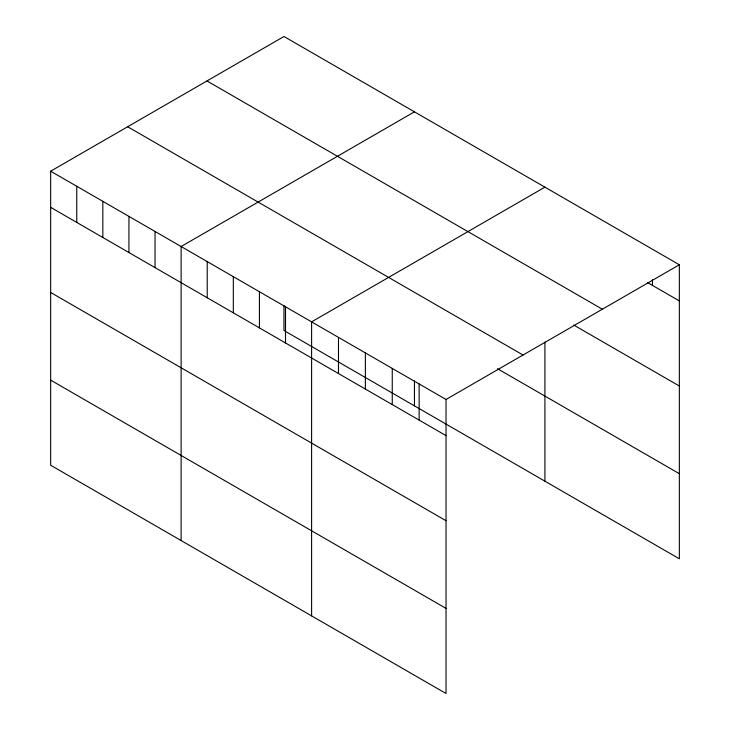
<?xml version="1.0" encoding="UTF-8"?>
<svg xmlns="http://www.w3.org/2000/svg" width="730" height="730" viewBox="0 0 730 730"><rect width="100%" height="100%" fill="white"/><g stroke="black" fill="none" stroke-linecap="round" stroke-linejoin="round"><path stroke-width="1.09" d="M50.653 171.203L446.03 399.474L446.03 693.5L50.653 465.229L50.653 171.203L283.97 36.5L679.347 264.771L679.347 558.797L283.97 330.526L283.97 305.56M414.448 111.827L181.122 246.53L181.122 540.565M544.918 187.154L311.601 321.866L311.601 615.892M446.03 399.474L679.347 264.771M647.665 282.629L679.347 300.915M206.973 80.957L602.35 309.219M573.725 325.042L679.347 386.015M127.65 126.755L523.027 355.017M497.559 368.741L679.347 473.697M50.653 207.357L446.03 435.627M50.653 292.456L446.03 520.727M50.653 380.129L446.03 608.4M652.465 279.745L652.465 285.393M544.918 342.133L544.918 481.18M419.139 383.953L419.139 420.106M414.448 380.896L414.448 405.853M392.256 368.431L392.256 404.584M365.374 352.909L365.374 389.063M338.483 337.388L338.483 373.532M285.503 306.801L285.503 342.945M259.415 291.735L259.415 327.88M233.317 276.67L233.317 312.814M207.22 261.605L207.22 297.749M155.034 231.465L155.034 267.618M128.936 216.399L128.936 252.553M102.839 201.334L102.839 237.487M76.75 186.269L76.75 222.422"/></g></svg>
